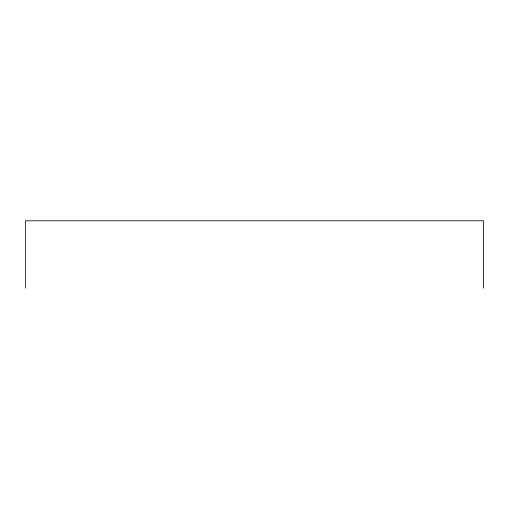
<?xml version="1.0" encoding="UTF-8"?>
<svg xmlns="http://www.w3.org/2000/svg" width="509" height="509" viewBox="0 0 509 509"><rect width="100%" height="100%" fill="white"/><g stroke="black" fill="none" stroke-linecap="round" stroke-linejoin="round"><path stroke-width="0.76" d="M483.55 288.221L483.55 220.779L25.45 220.779L25.45 288.221"/></g></svg>
